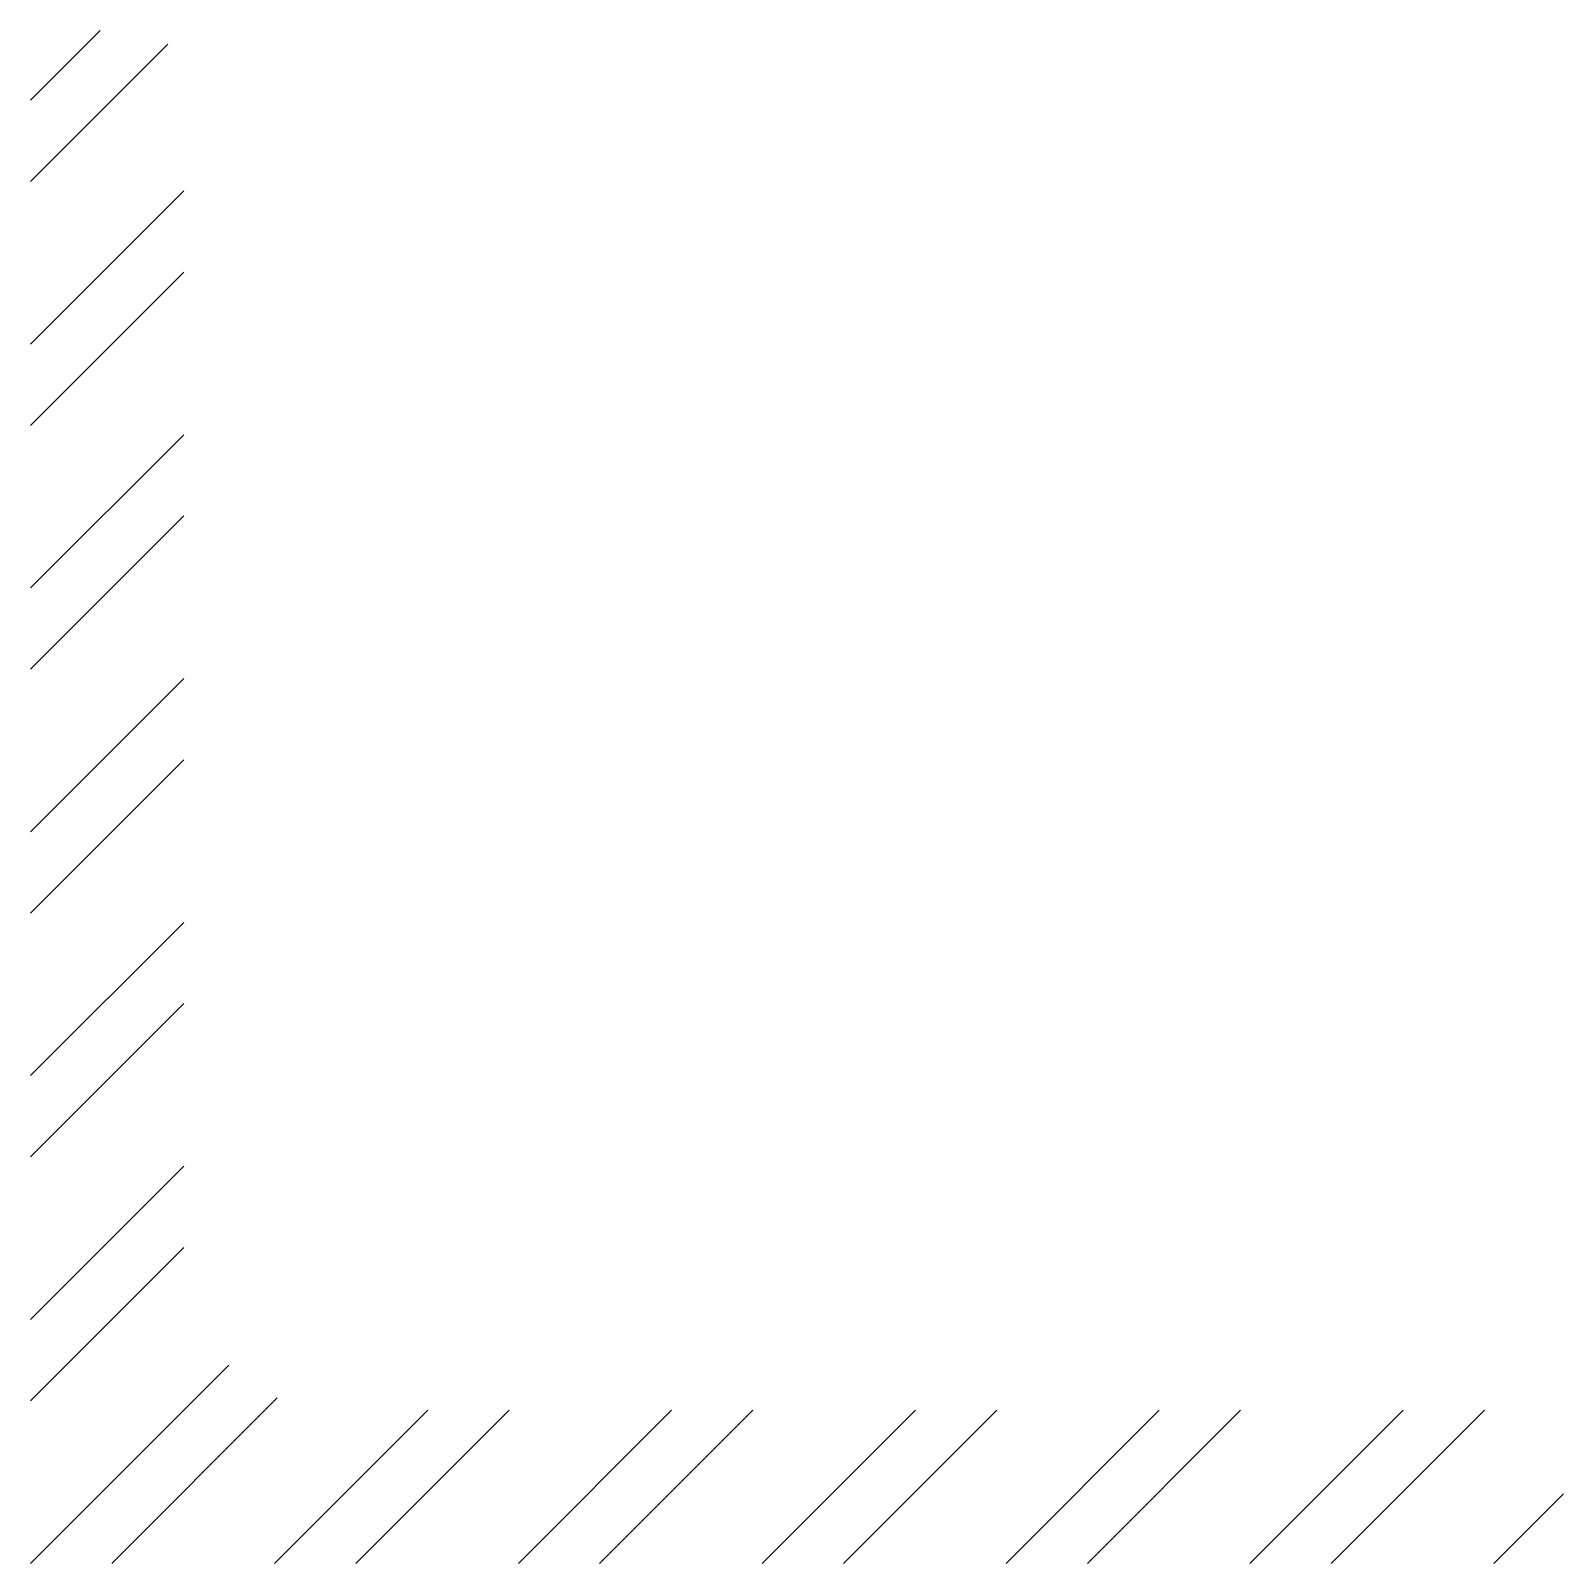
# Model space of a CAD drawing. Header units: millimetres. Extents: x 0 to 50, y 0 to 50.
import ezdxf

# ---------------------------------------------------------------- set-up
doc = ezdxf.new("R2010")
doc.units = ezdxf.units.MM
doc.header["$MEASUREMENT"] = 0

msp = doc.modelspace()

# ---------------------------------------------------------------- wipeouts: each hides what was drawn before it
msp.add_wipeout([(0, 0), (50, 0), (50, 3.35), (49.981, 3.597), (49.922, 3.852), (49.873, 3.986), (49.803, 4.132), (49.74, 4.238), (49.672, 4.337), (49.601, 4.425), (49.517, 4.517), (49.405, 4.618), (49.312, 4.691), (49.224, 4.75), (49.111, 4.814), (48.978, 4.876), (48.858, 4.92), (48.717, 4.959), (48.577, 4.984), (48.44, 4.998), (48.35, 5), (10, 5), (9.315, 5.047), (8.931, 5.116), (8.696, 5.173), (8.455, 5.245), (8.24, 5.32), (8.13, 5.363), (8.017, 5.41), (7.906, 5.459), (7.805, 5.507), (7.695, 5.563), (7.586, 5.621), (7.479, 5.682), (7.369, 5.748), (7.261, 5.817), (7.171, 5.877), (7.077, 5.943), (6.994, 6.004), (6.904, 6.074), (6.84, 6.125), (6.757, 6.194), (6.661, 6.279), (6.537, 6.394), (6.425, 6.504), (6.313, 6.622), (6.17, 6.786), (6.02, 6.973), (5.887, 7.157), (5.788, 7.306), (5.599, 7.627), (5.471, 7.882), (5.322, 8.235), (5.21, 8.568), (5.137, 8.836), (5.084, 9.089), (5.041, 9.363), (5.008, 9.72), (5, 10), (5, 48.35), (4.986, 48.564), (4.969, 48.67), (4.943, 48.781), (4.909, 48.891), (4.856, 49.024), (4.81, 49.119), (4.739, 49.24), (4.675, 49.334), (4.609, 49.416), (4.517, 49.517), (4.423, 49.604), (4.351, 49.662), (4.279, 49.714), (4.188, 49.771), (4.066, 49.837), (4.03, 49.853), (3.984, 49.873), (3.922, 49.898), (3.831, 49.928), (3.716, 49.959), (3.599, 49.981), (3.473, 49.995), (3.35, 50), (0, 50)])

# ---------------------------------------------------------------- next in the draw order: hatches: boundary and pattern name
at = {"ltscale": 10}
h = msp.add_hatch(dxfattribs=at)
h.set_pattern_fill('ANSI32', color=8, scale=15, style=0)
h.paths.add_polyline_path([(50, 3.35), (49.981, 3.597), (49.922, 3.852), (49.873, 3.986), (49.803, 4.132), (49.74, 4.238), (49.672, 4.337), (49.601, 4.425), (49.517, 4.517), (49.405, 4.618), (49.312, 4.691), (49.224, 4.75), (49.111, 4.814), (48.978, 4.876), (48.858, 4.92), (48.717, 4.959), (48.577, 4.984), (48.44, 4.998), (48.35, 5), (10, 5), (9.315, 5.047), (8.826, 5.134), (8.363, 5.272), (8.018, 5.407), (7.692, 5.561), (7.37, 5.744), (7.08, 5.938), (6.827, 6.133), (6.594, 6.337), (6.362, 6.567), (6.09, 6.877), (5.827, 7.24), (5.599, 7.627), (5.471, 7.882), (5.322, 8.235), (5.21, 8.568), (5.104, 8.961), (5.041, 9.363), (5.008, 9.72), (5, 10), (5, 48.35), (4.986, 48.564), (4.969, 48.67), (4.943, 48.781), (4.909, 48.891), (4.856, 49.024), (4.81, 49.119), (4.739, 49.24), (4.675, 49.334), (4.609, 49.416), (4.517, 49.517), (4.423, 49.604), (4.351, 49.662), (4.279, 49.714), (4.188, 49.771), (4.066, 49.837), (4.03, 49.853), (3.984, 49.873), (3.922, 49.898), (3.831, 49.928), (3.716, 49.959), (3.599, 49.981), (3.473, 49.995), (3.35, 50), (0, 50), (0, 0), (50, 0)])

doc.saveas('drawing.dxf')
